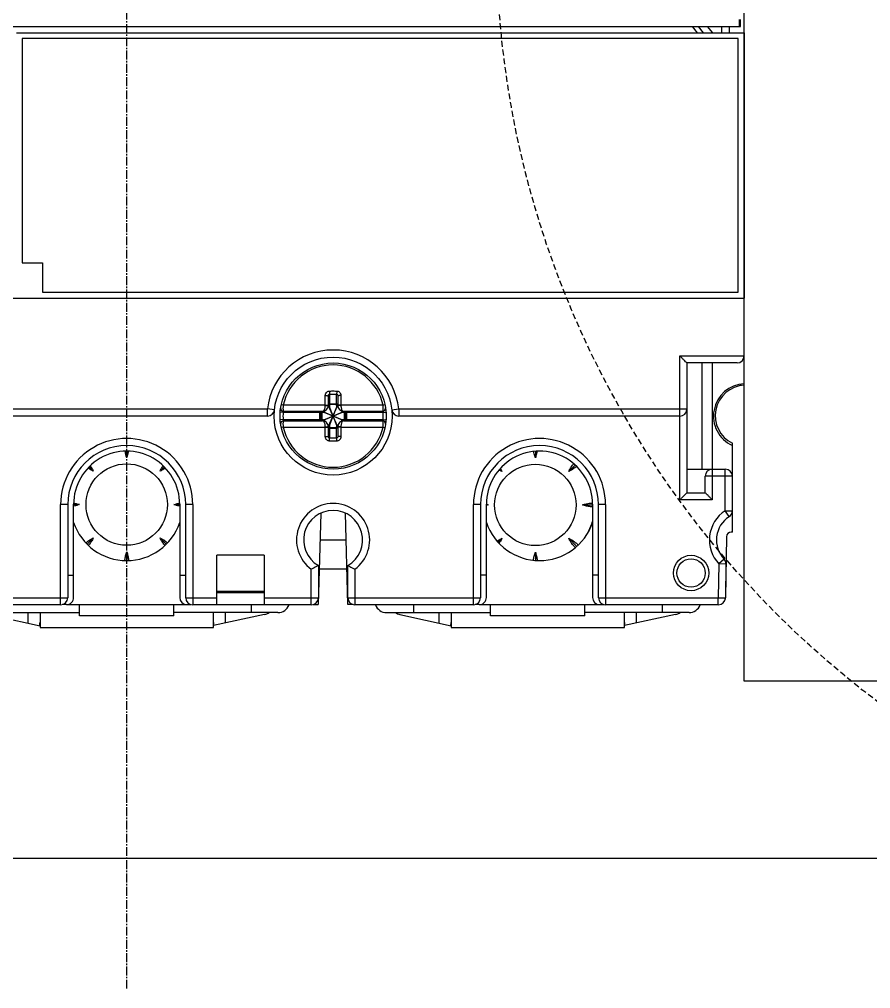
# Model space of a CAD drawing. Header units: millimetres. Extents: x -279 to 279, y -124 to 124.
# Drawn here: x -72.2 to 0, y -122.8 to -40.6 of the extents above; entities that cross this region are included whole.
import ezdxf

# ---------------------------------------------------------------- set-up
doc = ezdxf.new("R2010")
doc.units = ezdxf.units.MM
doc.linetypes.add('AXES2', pattern=[1.125, 0.75, -0.125, 0.125, -0.125])
doc.linetypes.add('HIDDENX2', pattern=[0.75, 0.5, -0.25])
doc.layers.add('AXE', color=80, linetype='AXES2')

msp = doc.modelspace()

# ---------------------------------------------------------------- linework, layer by layer
for p, q in [((-11.124, -41.232), (-11.124, -40.632)), ((-11.024, -41.232), (-11.024, -40.632)), ((-10.724, -41.754), (-10.724, -40.632)), ((-115.024, -41.232), (-11.124, -41.232)), ((-72.424, -41.759), (-10.724, -41.759)), ((-15.144, -41.232), (-14.702, -41.759)), ((-14.161, -41.759), (-14.603, -41.232)), ((-13.377, -41.759), (-13.819, -41.232)), ((-12.644, -41.232), (-12.644, -41.754)), ((-11.974, -41.754), (-11.974, -41.232)), ((-11.124, -41.232), (-11.024, -41.232)), ((-10.724, -41.759), (-10.724, -64.259)), ((-11.224, -42.259), (-71.924, -42.259)), ((-71.924, -42.259), (-71.924, -61.259)), ((-11.224, -63.759), (-11.224, -42.259)), ((-71.924, -61.259), (-70.224, -61.259)), ((-70.224, -61.259), (-70.224, -63.759)), ((-70.224, -63.759), (-11.224, -63.759)), ((-75.724, -64.259), (-10.724, -64.259)), ((-10.724, -71.508), (-10.724, -64.254)), ((-16.174, -69.154), (-10.724, -69.154)), ((-16.174, -81.354), (-16.174, -69.154)), ((-11.324, -69.754), (-15.574, -69.754)), ((-15.574, -69.754), (-15.574, -80.754)), ((-14.324, -69.754), (-14.324, -78.754)), ((-13.429, -69.754), (-13.429, -78.754)), ((-11.023, -71.543), (-11.023, -71.669)), ((-10.724, -71.634), (-10.724, -71.508)), ((-45.974, -73.354), (-45.974, -72.55)), ((-45.874, -72.387), (-45.874, -73.309)), ((-45.274, -73.309), (-45.274, -72.387)), ((-45.174, -72.55), (-45.174, -73.354)), ((-110.006, -73.654), (-51.141, -73.654)), ((-50.545, -73.718), (-51.141, -73.654)), ((-51.141, -74.254), (-51.141, -73.654)), ((-49.804, -73.318), (-49.967, -73.282)), ((-46.474, -73.854), (-49.774, -73.854)), ((-46.704, -74.654), (-46.704, -73.854)), ((-46.441, -73.868), (-44.706, -74.639)), ((-46.441, -74.639), (-44.706, -73.868)), ((-46.236, -73.354), (-45.974, -73.354)), ((-45.188, -75.121), (-45.959, -73.387)), ((-45.959, -75.121), (-45.188, -73.387)), ((-45.255, -75.05), (-45.892, -73.457)), ((-45.892, -75.05), (-45.255, -73.457)), ((-45.274, -73.239), (-45.874, -73.239)), ((-45.274, -73.281), (-45.874, -73.281)), ((-44.911, -73.354), (-45.174, -73.354)), ((-41.374, -73.854), (-44.674, -73.854)), ((-44.443, -73.854), (-44.443, -74.654)), ((-41.343, -73.318), (-41.18, -73.282)), ((-40.602, -73.718), (-40.006, -73.654)), ((-40.006, -73.654), (-15.574, -73.654)), ((-40.006, -73.654), (-40.006, -74.254)), ((-51.141, -74.254), (-110.006, -74.254)), ((-49.813, -73.954), (-50.062, -73.936)), ((-50.062, -74.571), (-50.062, -73.936)), ((-49.813, -74.554), (-50.062, -74.571)), ((-46.518, -73.954), (-49.813, -73.954)), ((-49.813, -74.554), (-46.518, -74.554)), ((-49.774, -74.654), (-46.474, -74.654)), ((-46.607, -74.554), (-46.607, -73.954)), ((-46.585, -73.954), (-46.585, -74.554)), ((-46.533, -73.954), (-46.533, -74.554)), ((-46.37, -73.935), (-44.777, -74.572)), ((-46.37, -74.572), (-44.777, -73.935)), ((-44.674, -74.654), (-41.374, -74.654)), ((-41.334, -73.954), (-44.629, -73.954)), ((-44.629, -74.554), (-41.334, -74.554)), ((-44.614, -74.554), (-44.614, -73.954)), ((-44.562, -74.554), (-44.562, -73.954)), ((-44.54, -73.954), (-44.54, -74.554)), ((-41.334, -73.954), (-41.085, -73.936)), ((-41.334, -74.554), (-41.085, -74.571)), ((-41.085, -73.936), (-41.085, -74.571)), ((-16.174, -74.254), (-40.006, -74.254)), ((-49.804, -75.19), (-49.967, -75.226)), ((-46.236, -75.154), (-45.974, -75.154)), ((-45.974, -75.958), (-45.974, -75.154)), ((-45.874, -75.198), (-45.874, -76.12)), ((-45.874, -75.227), (-45.274, -75.227)), ((-45.874, -75.269), (-45.274, -75.269)), ((-45.274, -76.12), (-45.274, -75.198)), ((-44.911, -75.154), (-45.174, -75.154)), ((-45.174, -75.154), (-45.174, -75.958)), ((-41.343, -75.19), (-41.18, -75.226)), ((-11.724, -76.752), (-11.724, -76.561)), ((-11.724, -82.275), (-11.724, -76.752)), ((-63.074, -77.232), (-63.074, -77.75)), ((-28.427, -77.248), (-28.427, -77.78)), ((-66.266, -78.56), (-65.904, -78.922)), ((-60.244, -78.922), (-59.883, -78.562)), ((-31.45, -78.76), (-31.257, -78.952)), ((-25.597, -78.952), (-25.051, -78.406)), ((-15.574, -78.754), (-12.324, -78.754)), ((-13.424, -78.754), (-13.424, -81.354)), ((-12.324, -82.275), (-12.324, -78.754)), ((-11.724, -79.354), (-14.024, -79.354)), ((-14.024, -80.754), (-14.024, -79.354)), ((-15.574, -80.754), (-14.024, -80.754)), ((-68.074, -81.754), (-68.674, -81.754)), ((-68.674, -90.254), (-68.674, -81.754)), ((-68.074, -81.754), (-68.074, -89.654)), ((-67.576, -89.632), (-67.576, -81.732)), ((-67.076, -81.752), (-67.576, -81.752)), ((-59.071, -81.752), (-58.576, -81.752)), ((-58.576, -81.732), (-58.576, -89.632)), ((-57.474, -81.754), (-58.074, -81.754)), ((-58.074, -89.654), (-58.074, -81.754)), ((-57.474, -81.754), (-57.474, -90.254)), ((-33.074, -81.754), (-33.674, -81.754)), ((-33.674, -90.254), (-33.674, -81.754)), ((-33.074, -81.754), (-33.074, -89.654)), ((-32.576, -89.632), (-32.576, -81.732)), ((-32.429, -81.782), (-32.576, -81.782)), ((-24.425, -81.782), (-23.576, -81.782)), ((-23.576, -81.732), (-23.576, -89.632)), ((-22.474, -81.754), (-23.074, -81.754)), ((-23.074, -89.654), (-23.074, -81.754)), ((-22.474, -81.754), (-22.474, -90.254)), ((-13.424, -81.354), (-16.174, -81.354)), ((-46.627, -82.489), (-46.829, -90.232)), ((-44.318, -90.232), (-44.521, -82.489)), ((-12.324, -82.275), (-11.724, -82.275)), ((-11.998, -82.779), (-12.324, -82.275)), ((-11.724, -84.082), (-11.724, -82.275)), ((-65.904, -84.582), (-66.432, -85.111)), ((-60.244, -84.582), (-59.715, -85.111)), ((-12.218, -84.475), (-12.308, -89.643)), ((-11.724, -84.082), (-11.818, -84.082)), ((-46.685, -84.732), (-44.462, -84.732)), ((-31.257, -84.612), (-31.589, -84.944)), ((-25.597, -84.612), (-24.913, -85.296)), ((-63.074, -85.754), (-63.074, -86.502)), ((-51.424, -86.054), (-55.424, -86.054)), ((-55.424, -90.254), (-55.424, -86.054)), ((-51.424, -86.054), (-51.424, -90.254)), ((-28.427, -85.784), (-28.427, -86.488)), ((-46.824, -86.919), (-46.824, -89.654)), ((-44.324, -89.654), (-44.324, -86.919)), ((-12.863, -86.785), (-12.913, -89.654)), ((-12.428, -86.372), (-12.863, -86.785)), ((-12.263, -86.795), (-12.863, -86.785)), ((-12.263, -86.795), (-12.313, -89.664)), ((-68.074, -87.732), (-67.576, -87.732)), ((-58.576, -87.732), (-58.074, -87.732)), ((-47.424, -90.254), (-47.424, -87.241)), ((-44.397, -87.232), (-46.751, -87.232)), ((-43.724, -87.241), (-43.724, -90.254)), ((-32.576, -87.732), (-33.074, -87.732)), ((-23.074, -87.732), (-23.576, -87.732)), ((-55.424, -89.1), (-51.424, -89.1)), ((-51.424, -89.247), (-55.424, -89.247)), ((-79.324, -89.654), (-68.074, -89.654)), ((-68.674, -90.254), (-78.724, -90.254)), ((-68.176, -90.232), (-68.515, -90.232)), ((-57.976, -90.252), (-68.176, -90.252)), ((-67.074, -91.182), (-67.074, -90.252)), ((-59.074, -91.182), (-59.074, -90.252)), ((-58.074, -89.654), (-55.424, -89.654)), ((-57.976, -90.232), (-57.632, -90.232)), ((-55.424, -90.254), (-57.474, -90.254)), ((-55.424, -90.232), (-51.424, -90.232)), ((-52.523, -90.232), (-52.523, -90.907)), ((-51.424, -89.654), (-46.824, -89.654)), ((-47.424, -90.254), (-51.424, -90.254)), ((-47.265, -90.232), (-46.829, -90.232)), ((-44.324, -89.654), (-33.074, -89.654)), ((-43.882, -90.232), (-44.318, -90.232)), ((-33.674, -90.254), (-43.724, -90.254)), ((-38.771, -90.254), (-38.771, -90.907)), ((-33.176, -90.232), (-33.515, -90.232)), ((-22.977, -90.252), (-33.176, -90.252)), ((-32.221, -91.182), (-32.221, -90.252)), ((-24.221, -91.182), (-24.221, -90.252)), ((-23.074, -89.654), (-12.913, -89.654)), ((-22.976, -90.232), (-22.632, -90.232)), ((-12.913, -90.254), (-22.474, -90.254)), ((-17.67, -90.254), (-17.67, -90.907)), ((-12.913, -89.654), (-12.313, -89.664)), ((-12.913, -90.254), (-12.913, -89.654)), ((-75.899, -90.907), (-67.074, -90.907)), ((-74.765, -91.068), (-70.424, -92.03)), ((-71.424, -91.808), (-71.424, -90.907)), ((-70.424, -90.907), (-70.424, -92.182)), ((-59.074, -91.182), (-67.074, -91.182)), ((-50.249, -90.907), (-59.074, -90.907)), ((-55.724, -92.182), (-55.724, -90.907)), ((-51.383, -91.079), (-55.724, -92.009)), ((-54.724, -90.907), (-54.724, -91.795)), ((-41.046, -90.907), (-32.221, -90.907)), ((-39.912, -91.068), (-35.571, -92.03)), ((-36.571, -91.808), (-36.571, -90.907)), ((-35.571, -90.907), (-35.571, -92.182)), ((-24.221, -91.182), (-32.221, -91.182)), ((-15.396, -90.907), (-24.221, -90.907)), ((-20.871, -92.182), (-20.871, -90.907)), ((-16.53, -91.079), (-20.871, -92.009)), ((-19.871, -90.907), (-19.871, -91.795)), ((-70.424, -92.182), (-55.724, -92.182)), ((-35.571, -92.182), (-20.871, -92.182))]:
    msp.add_line(p, q)
at = {"color": 7}
msp.add_lwpolyline([(-278.724, -111.719), (271.276, -111.719), (271.276, 108.281), (-278.724, 108.281)], close=True, dxfattribs=at)
at = {"color": 3, "linetype": 'ByBlock', "lineweight": -2}
msp.add_lwpolyline([(-10.724, 98.281), (109.276, 98.281), (109.276, -96.719), (-10.724, -96.719)], close=True, dxfattribs=at)
at = {"color": 4, "linetype": 'HIDDENX2'}
msp.add_circle((49.276, -33.719), 81, dxfattribs=at)
for centre, radius in [((-45.574, -74.254), 5), ((-45.574, -74.254), 4.5), ((-63.074, -81.752), 3.45), ((-28.427, -81.782), 3.45), ((-15.224, -87.554), 1.5), ((-15.224, -87.554), 1.2)]:
    msp.add_circle(centre, radius)
for centre, radius, start, end in [((-45.574, -74.254), 5.6, 6.15064, 173.84936), ((-11.324, -69.154), 0.6, -90, 0), ((-45.574, -74.254), 4.333, 12.47309, 167.52691), ((-10.574, -74.254), 2.75, 93.12678, -114.71985), ((-10.573, -74.23), 2.6, 93.31752, -116.26191), ((-51.141, -73.654), 0.6, -90, -6.15064), ((-49.774, -73.604), 0.25, 171.20259, -90), ((-46.474, -73.354), 0.5, -90, 0), ((-44.674, -73.354), 0.5, 180, -90), ((-41.374, -73.604), 0.25, -90.00004, 8.79727), ((-40.006, -73.654), 0.6, -173.84936, -90), ((-16.174, -73.654), 0.6, -90, 0), ((-49.774, -74.904), 0.25, 89.99996, -171.20273), ((-45.574, -74.254), 4.25, 175.95223, -175.95223), ((-46.474, -75.154), 0.5, 0, 90), ((-44.674, -75.154), 0.5, 90, 180), ((-41.374, -74.904), 0.25, -8.79741, 90), ((-45.574, -74.254), 4.25, -4.04777, 4.04777), ((-45.574, -74.254), 4.333, -167.52691, -12.47309), ((-63.074, -81.754), 5.6, 0, -179.99938), ((-28.074, -81.754), 5.6, 0, -179.99938), ((-63.074, -81.754), 5, 0, -180), ((-28.074, -81.754), 5, 0, -180), ((-63.076, -81.732), 4.5, -0.00001, -179.99616), ((-28.076, -81.732), 4.5, -0.00001, -179.99616), ((-13.424, -79.354), 0.6, 90, 180), ((-12.324, -79.354), 0.6, 0, 90), ((-45.574, -84.754), 3.1, -53.36079, -126.63921), ((-45.574, -84.754), 2.5, -60, -120), ((-10.724, -84.754), 2.95, 122.84513, -136.49116), ((-10.724, -84.754), 2.35, 122.84532, -136.49111), ((-12.324, -82.275), 0.6, -57.15468, 0), ((-63.074, -81.752), 4.75, -161.42959, -18.72993), ((-28.074, -81.752), 4.75, -161.42959, -18.72993), ((-28.427, -81.782), 5.05, -25.8936, -16.07805), ((-28.427, -81.782), 5.051, -25.53141, -16.13173), ((-11.818, -84.482), 0.4, 90, 179.24815), ((-12.863, -86.785), 0.6, -1, 43.50889), ((-68.674, -89.654), 0.6, -90, 0), ((-68.176, -89.632), 0.6, -90.05137, 0), ((-57.976, -89.632), 0.6, -179.99968, -90.05105), ((-57.474, -89.654), 0.6, 180, -90), ((-50.249, -89.907), 1, -89.9998, -20.29161), ((-47.424, -89.654), 0.6, -90, 0), ((-43.724, -89.654), 0.6, 180, -90), ((-41.046, -89.907), 1, -159.71201, -90), ((-33.674, -89.654), 0.6, -90, 0), ((-33.176, -89.632), 0.6, -90.05128, 0), ((-22.976, -89.632), 0.6, -179.99968, -90.10037), ((-22.474, -89.654), 0.6, 180, -90), ((-15.396, -89.907), 1, -89.9998, -20.28801), ((-12.913, -89.654), 0.6, -90, -1), ((-12.908, -89.632), 0.6, -16.16938, -0.99996), ((-51.599, -90.102), 1, -77.56824, -53.61747), ((-39.696, -90.092), 1, -125.32611, -102.48908), ((-16.746, -90.103), 1, -77.56824, -53.61747)]:
    msp.add_arc(centre, radius, start, end)
for points, knots in [([(-15.574, -69.754), (-15.583, -69.744), (-15.62, -69.708), (-15.699, -69.628), (-15.825, -69.503), (-15.988, -69.339), (-16.109, -69.219), (-16.174, -69.154)], [0, 0, 0, 0, 0.0402334, 0.155377, 0.3364328, 0.573722, 0.8485282, 0.8485282, 0.8485282, 0.8485282]), ([(-46.236, -72.516), (-46.236, -72.494), (-46.232, -72.445), (-46.213, -72.372), (-46.176, -72.298), (-46.121, -72.229), (-46.049, -72.173), (-45.966, -72.139), (-45.908, -72.13), (-45.879, -72.13)], [0, 0, 0, 0, 0.0686055, 0.1439426, 0.226554, 0.3151503, 0.4062368, 0.4967444, 0.5814957, 0.5814957, 0.5814957, 0.5814957]), ([(-45.879, -72.13), (-45.812, -72.129), (-45.676, -72.128), (-45.472, -72.128), (-45.336, -72.129), (-45.268, -72.13)], [0, 0, 0, 0, 0.2025636, 0.4076196, 0.6117272, 0.6117272, 0.6117272, 0.6117272]), ([(-45.879, -72.13), (-45.879, -72.163), (-45.878, -72.227), (-45.876, -72.313), (-45.875, -72.365), (-45.874, -72.387)], [0, 0, 0, 0, 0.1001381, 0.1907363, 0.2572488, 0.2572488, 0.2572488, 0.2572488]), ([(-45.268, -72.13), (-45.268, -72.163), (-45.269, -72.227), (-45.271, -72.313), (-45.272, -72.365), (-45.274, -72.387)], [0, 0, 0, 0, 0.1001378, 0.190736, 0.257248, 0.257248, 0.257248, 0.257248]), ([(-45.268, -72.13), (-45.24, -72.13), (-45.181, -72.139), (-45.099, -72.173), (-45.026, -72.228), (-44.971, -72.297), (-44.934, -72.372), (-44.915, -72.445), (-44.911, -72.494), (-44.911, -72.516)], [0, 0, 0, 0, 0.0844544, 0.1745763, 0.2656171, 0.3543791, 0.4371975, 0.5127248, 0.5814975, 0.5814975, 0.5814975, 0.5814975]), ([(-46.236, -72.516), (-46.203, -72.516), (-46.142, -72.517), (-46.057, -72.524), (-46.01, -72.532), (-45.974, -72.542), (-45.974, -72.55)], [0, 0, 0, 0, 0.0995172, 0.1852358, 0.2437846, 0.2679334, 0.2679334, 0.2679334, 0.2679334]), ([(-46.236, -73.318), (-46.236, -73.236), (-46.236, -73.065), (-46.236, -72.798), (-46.236, -72.612), (-46.236, -72.516)], [0, 0, 0, 0, 0.2451334, 0.5135022, 0.8014853, 0.8014853, 0.8014853, 0.8014853]), ([(-45.974, -72.55), (-45.974, -72.54), (-45.972, -72.52), (-45.967, -72.49), (-45.957, -72.46), (-45.942, -72.431), (-45.922, -72.407), (-45.899, -72.392), (-45.882, -72.388), (-45.874, -72.387)], [0, 0, 0, 0, 0.0284303, 0.0592124, 0.0918038, 0.1246929, 0.1556434, 0.1834244, 0.2075979, 0.2075979, 0.2075979, 0.2075979]), ([(-45.874, -72.387), (-45.807, -72.386), (-45.674, -72.385), (-45.474, -72.385), (-45.34, -72.386), (-45.274, -72.387)], [0, 0, 0, 0, 0.1989894, 0.3995198, 0.6000139, 0.6000139, 0.6000139, 0.6000139]), ([(-45.274, -72.387), (-45.266, -72.388), (-45.248, -72.392), (-45.225, -72.407), (-45.205, -72.431), (-45.19, -72.459), (-45.18, -72.49), (-45.175, -72.52), (-45.174, -72.54), (-45.174, -72.55)], [0, 0, 0, 0, 0.0240864, 0.0517359, 0.0826458, 0.1155786, 0.1482428, 0.1791, 0.2075994, 0.2075994, 0.2075994, 0.2075994]), ([(-44.911, -72.516), (-44.944, -72.516), (-45.005, -72.517), (-45.09, -72.524), (-45.137, -72.532), (-45.174, -72.542), (-45.174, -72.55)], [0, 0, 0, 0, 0.0995172, 0.1852358, 0.2437845, 0.2679333, 0.2679333, 0.2679333, 0.2679333]), ([(-44.911, -72.516), (-44.911, -72.614), (-44.911, -72.8), (-44.911, -73.068), (-44.911, -73.237), (-44.911, -73.318)], [0, 0, 0, 0, 0.2923982, 0.5595968, 0.8014853, 0.8014853, 0.8014853, 0.8014853]), ([(-49.804, -73.318), (-49.808, -73.351), (-49.816, -73.42), (-49.822, -73.524), (-49.824, -73.627), (-49.821, -73.718), (-49.81, -73.789), (-49.799, -73.834), (-49.781, -73.854), (-49.774, -73.854)], [0, 0, 0, 0, 0.1011592, 0.2076643, 0.3132474, 0.407516, 0.4809532, 0.526858, 0.54949, 0.54949, 0.54949, 0.54949]), ([(-49.774, -73.854), (-49.777, -73.859), (-49.783, -73.872), (-49.794, -73.895), (-49.804, -73.923), (-49.81, -73.943), (-49.813, -73.954)], [0, 0, 0, 0, 0.0187148, 0.0440151, 0.0759374, 0.1077522, 0.1077522, 0.1077522, 0.1077522]), ([(-46.236, -73.318), (-46.331, -73.318), (-46.526, -73.318), (-46.83, -73.318), (-47.16, -73.318), (-47.522, -73.318), (-47.917, -73.318), (-48.344, -73.318), (-48.803, -73.318), (-49.293, -73.318), (-49.63, -73.318), (-49.804, -73.318)], [0, 0, 0, 0, 0.284634, 0.583745, 0.912593, 1.274918, 1.670146, 2.09758, 2.55637, 3.046106, 3.56801, 3.56801, 3.56801, 3.56801]), ([(-46.544, -73.86), (-46.549, -73.862), (-46.569, -73.872), (-46.59, -73.893), (-46.6, -73.914), (-46.601, -73.92)], [0, 0, 0, 0, 0.01694014, 0.06782964, 0.08515314, 0.08515314, 0.08515314, 0.08515314]), ([(-46.551, -73.877), (-46.559, -73.885), (-46.57, -73.898), (-46.577, -73.914), (-46.579, -73.92)], [0, 0, 0, 0, 0.03424847, 0.05157209, 0.05157209, 0.05157209, 0.05157209]), ([(-46.489, -73.854), (-46.505, -73.854), (-46.528, -73.86), (-46.546, -73.873), (-46.551, -73.877)], [0, 0, 0, 0, 0.05012009, 0.06715642, 0.06715642, 0.06715642, 0.06715642]), ([(-46.489, -73.854), (-46.497, -73.854), (-46.517, -73.87), (-46.526, -73.896), (-46.53, -73.914), (-46.53, -73.919)], [0, 0, 0, 0, 0.02574366, 0.06591584, 0.08212123, 0.08212123, 0.08212123, 0.08212123]), ([(-46.474, -73.854), (-46.482, -73.854), (-46.502, -73.87), (-46.511, -73.896), (-46.515, -73.914), (-46.515, -73.92)], [0, 0, 0, 0, 0.02606707, 0.06616314, 0.08229636, 0.08229636, 0.08229636, 0.08229636]), ([(-46.474, -73.854), (-46.445, -73.854), (-46.381, -73.825), (-46.317, -73.737), (-46.269, -73.62), (-46.242, -73.489), (-46.236, -73.398), (-46.236, -73.354)], [0, 0, 0, 0, 0.0857154, 0.1935589, 0.3219294, 0.4600473, 0.5939554, 0.5939554, 0.5939554, 0.5939554]), ([(-46.441, -73.868), (-46.443, -73.872), (-46.445, -73.884), (-46.438, -73.893), (-46.434, -73.897)], [0, 0, 0, 0, 0.01414468, 0.03141043, 0.03141043, 0.03141043, 0.03141043]), ([(-46.371, -73.843), (-46.378, -73.845), (-46.392, -73.848), (-46.411, -73.853), (-46.428, -73.858), (-46.438, -73.864), (-46.441, -73.868)], [0, 0, 0, 0, 0.02223725, 0.04269836, 0.06092843, 0.07550805, 0.07550805, 0.07550805, 0.07550805]), ([(-46.434, -73.897), (-46.429, -73.902), (-46.417, -73.912), (-46.403, -73.92), (-46.396, -73.923)], [0, 0, 0, 0, 0.02119907, 0.04643887, 0.04643887, 0.04643887, 0.04643887]), ([(-46.236, -73.354), (-46.236, -73.348), (-46.236, -73.336), (-46.236, -73.324), (-46.236, -73.318)], [0, 0, 0, 0, 0.01817785, 0.03583874, 0.03583874, 0.03583874, 0.03583874]), ([(-46.137, -73.319), (-46.108, -73.319), (-46.056, -73.32), (-46.014, -73.33), (-45.974, -73.329), (-45.974, -73.336)], [0, 0, 0, 0, 0.08551, 0.1433196, 0.1647829, 0.1647829, 0.1647829, 0.1647829]), ([(-45.984, -73.457), (-45.983, -73.449), (-45.98, -73.436), (-45.975, -73.416), (-45.969, -73.399), (-45.963, -73.389), (-45.959, -73.387)], [0, 0, 0, 0, 0.02227813, 0.04272751, 0.06093428, 0.07551171, 0.07551171, 0.07551171, 0.07551171]), ([(-45.974, -73.325), (-45.974, -73.317), (-45.958, -73.297), (-45.931, -73.288), (-45.913, -73.284), (-45.908, -73.283)], [0, 0, 0, 0, 0.02606707, 0.06616314, 0.08229637, 0.08229637, 0.08229637, 0.08229637]), ([(-45.974, -73.354), (-45.974, -73.345), (-45.958, -73.325), (-45.931, -73.316), (-45.913, -73.313), (-45.908, -73.312)], [0, 0, 0, 0, 0.026066, 0.06616128, 0.0822948, 0.0822948, 0.0822948, 0.0822948]), ([(-45.892, -73.457), (-45.896, -73.448), (-45.903, -73.432), (-45.915, -73.411), (-45.929, -73.394), (-45.942, -73.384), (-45.951, -73.384), (-45.954, -73.384)], [0, 0, 0, 0, 0.0283478, 0.0532815, 0.0748872, 0.0920764, 0.1014859, 0.1014859, 0.1014859, 0.1014859]), ([(-45.938, -73.259), (-45.934, -73.256), (-45.924, -73.25), (-45.913, -73.246), (-45.908, -73.244)], [0, 0, 0, 0, 0.01681323, 0.03392807, 0.03392807, 0.03392807, 0.03392807]), ([(-45.874, -73.309), (-45.874, -73.334), (-45.877, -73.384), (-45.886, -73.433), (-45.892, -73.457)], [0, 0, 0, 0, 0.0754848, 0.149718, 0.149718, 0.149718, 0.149718]), ([(-45.255, -73.457), (-45.261, -73.433), (-45.27, -73.384), (-45.274, -73.334), (-45.274, -73.309)], [0, 0, 0, 0, 0.0742087, 0.149722, 0.149722, 0.149722, 0.149722]), ([(-45.174, -73.325), (-45.174, -73.317), (-45.189, -73.297), (-45.215, -73.288), (-45.234, -73.284), (-45.239, -73.283)], [0, 0, 0, 0, 0.02575795, 0.06597454, 0.08217418, 0.08217418, 0.08217418, 0.08217418]), ([(-45.174, -73.354), (-45.174, -73.345), (-45.19, -73.325), (-45.216, -73.316), (-45.234, -73.313), (-45.239, -73.312)], [0, 0, 0, 0, 0.02606707, 0.06616314, 0.08229636, 0.08229636, 0.08229636, 0.08229636]), ([(-45.188, -73.387), (-45.192, -73.384), (-45.204, -73.382), (-45.218, -73.394), (-45.228, -73.406), (-45.233, -73.414), (-45.235, -73.416)], [0, 0, 0, 0, 0.01414489, 0.0314115, 0.05261127, 0.06060314, 0.06060314, 0.06060314, 0.06060314]), ([(-45.163, -73.457), (-45.164, -73.45), (-45.167, -73.436), (-45.172, -73.416), (-45.178, -73.399), (-45.184, -73.389), (-45.188, -73.387)], [0, 0, 0, 0, 0.02223904, 0.04270095, 0.06093086, 0.07551201, 0.07551201, 0.07551201, 0.07551201]), ([(-45.01, -73.319), (-45.039, -73.319), (-45.091, -73.32), (-45.133, -73.33), (-45.174, -73.329), (-45.174, -73.336)], [0, 0, 0, 0, 0.0855099, 0.1433196, 0.1647829, 0.1647829, 0.1647829, 0.1647829]), ([(-41.343, -73.318), (-41.517, -73.318), (-41.854, -73.318), (-42.344, -73.318), (-42.803, -73.318), (-43.23, -73.318), (-43.625, -73.318), (-43.987, -73.318), (-44.317, -73.318), (-44.621, -73.318), (-44.816, -73.318), (-44.911, -73.318)], [0, 0, 0, 0, 0.521932, 1.011689, 1.470493, 1.89794, 2.293184, 2.655521, 2.984393, 3.283507, 3.56801, 3.56801, 3.56801, 3.56801]), ([(-44.911, -73.318), (-44.911, -73.324), (-44.911, -73.336), (-44.911, -73.348), (-44.911, -73.354)], [0, 0, 0, 0, 0.01766099, 0.03583874, 0.03583874, 0.03583874, 0.03583874]), ([(-44.911, -73.354), (-44.911, -73.398), (-44.905, -73.489), (-44.878, -73.62), (-44.831, -73.737), (-44.766, -73.825), (-44.702, -73.854), (-44.674, -73.854)], [0, 0, 0, 0, 0.1339076, 0.2720257, 0.4003964, 0.5082394, 0.5939557, 0.5939557, 0.5939557, 0.5939557]), ([(-44.777, -73.843), (-44.769, -73.845), (-44.755, -73.848), (-44.736, -73.853), (-44.719, -73.858), (-44.709, -73.864), (-44.706, -73.868)], [0, 0, 0, 0, 0.02227705, 0.04272547, 0.06093149, 0.07550845, 0.07550845, 0.07550845, 0.07550845]), ([(-44.777, -73.935), (-44.768, -73.932), (-44.752, -73.924), (-44.73, -73.912), (-44.714, -73.899), (-44.703, -73.885), (-44.703, -73.876), (-44.704, -73.873)], [0, 0, 0, 0, 0.0283477, 0.0532806, 0.0748854, 0.0920738, 0.1014832, 0.1014832, 0.1014832, 0.1014832]), ([(-44.674, -73.854), (-44.665, -73.854), (-44.645, -73.87), (-44.636, -73.896), (-44.633, -73.914), (-44.632, -73.92)], [0, 0, 0, 0, 0.02606593, 0.06616117, 0.08229471, 0.08229471, 0.08229471, 0.08229471]), ([(-44.658, -73.854), (-44.642, -73.854), (-44.619, -73.86), (-44.601, -73.873), (-44.597, -73.877)], [0, 0, 0, 0, 0.04960304, 0.06665907, 0.06665907, 0.06665907, 0.06665907]), ([(-44.658, -73.854), (-44.65, -73.854), (-44.63, -73.87), (-44.621, -73.896), (-44.617, -73.914), (-44.617, -73.92)], [0, 0, 0, 0, 0.02606707, 0.06616314, 0.08229636, 0.08229636, 0.08229636, 0.08229636]), ([(-44.588, -73.867), (-44.574, -73.876), (-44.557, -73.893), (-44.548, -73.914), (-44.546, -73.92)], [0, 0, 0, 0, 0.05088955, 0.06821316, 0.06821316, 0.06821316, 0.06821316]), ([(-44.585, -73.889), (-44.581, -73.894), (-44.575, -73.903), (-44.57, -73.914), (-44.568, -73.919)], [0, 0, 0, 0, 0.01735271, 0.03476827, 0.03476827, 0.03476827, 0.03476827]), ([(-41.374, -73.854), (-41.366, -73.854), (-41.348, -73.834), (-41.337, -73.789), (-41.326, -73.718), (-41.323, -73.627), (-41.325, -73.524), (-41.331, -73.42), (-41.339, -73.351), (-41.343, -73.318)], [0, 0, 0, 0, 0.022622, 0.0685253, 0.1419848, 0.236287, 0.3418926, 0.4483892, 0.5494906, 0.5494906, 0.5494906, 0.5494906]), ([(-41.334, -73.954), (-41.337, -73.943), (-41.343, -73.923), (-41.353, -73.895), (-41.364, -73.872), (-41.371, -73.859), (-41.374, -73.854)], [0, 0, 0, 0, 0.0318147, 0.0637371, 0.0890374, 0.1077522, 0.1077522, 0.1077522, 0.1077522]), ([(-49.774, -74.654), (-49.781, -74.654), (-49.799, -74.674), (-49.81, -74.719), (-49.821, -74.79), (-49.824, -74.881), (-49.822, -74.983), (-49.816, -75.087), (-49.808, -75.156), (-49.804, -75.19)], [0, 0, 0, 0, 0.0226221, 0.0685253, 0.1419848, 0.236287, 0.3418926, 0.4483892, 0.5494906, 0.5494906, 0.5494906, 0.5494906]), ([(-49.813, -74.554), (-49.81, -74.564), (-49.804, -74.584), (-49.794, -74.612), (-49.783, -74.635), (-49.777, -74.648), (-49.774, -74.654)], [0, 0, 0, 0, 0.0318147, 0.0637371, 0.0890374, 0.1077522, 0.1077522, 0.1077522, 0.1077522]), ([(-46.559, -74.64), (-46.574, -74.632), (-46.59, -74.614), (-46.6, -74.593), (-46.601, -74.588)], [0, 0, 0, 0, 0.05088955, 0.06821316, 0.06821316, 0.06821316, 0.06821316]), ([(-46.562, -74.618), (-46.566, -74.614), (-46.573, -74.604), (-46.577, -74.594), (-46.579, -74.588)], [0, 0, 0, 0, 0.01735271, 0.03476827, 0.03476827, 0.03476827, 0.03476827]), ([(-46.489, -74.654), (-46.505, -74.654), (-46.528, -74.647), (-46.546, -74.634), (-46.55, -74.631)], [0, 0, 0, 0, 0.04960304, 0.06665908, 0.06665908, 0.06665908, 0.06665908]), ([(-46.489, -74.654), (-46.497, -74.654), (-46.517, -74.638), (-46.526, -74.612), (-46.53, -74.593), (-46.531, -74.588)], [0, 0, 0, 0, 0.02606707, 0.06616314, 0.08229637, 0.08229637, 0.08229637, 0.08229637]), ([(-46.37, -73.935), (-46.394, -73.941), (-46.443, -73.951), (-46.493, -73.954), (-46.518, -73.954)], [0, 0, 0, 0, 0.0741826, 0.1497294, 0.1497294, 0.1497294, 0.1497294]), ([(-46.518, -74.554), (-46.493, -74.554), (-46.443, -74.557), (-46.394, -74.566), (-46.37, -74.572)], [0, 0, 0, 0, 0.0755715, 0.1497317, 0.1497317, 0.1497317, 0.1497317]), ([(-46.474, -74.654), (-46.482, -74.654), (-46.502, -74.638), (-46.511, -74.612), (-46.515, -74.593), (-46.515, -74.588)], [0, 0, 0, 0, 0.02606593, 0.06616117, 0.08229471, 0.08229471, 0.08229471, 0.08229471]), ([(-46.236, -75.154), (-46.236, -75.109), (-46.242, -75.018), (-46.269, -74.887), (-46.317, -74.771), (-46.381, -74.683), (-46.445, -74.654), (-46.474, -74.654)], [0, 0, 0, 0, 0.1339076, 0.2720257, 0.4003964, 0.5082394, 0.5939557, 0.5939557, 0.5939557, 0.5939557]), ([(-46.37, -74.572), (-46.379, -74.576), (-46.395, -74.583), (-46.417, -74.596), (-46.433, -74.609), (-46.444, -74.622), (-46.444, -74.632), (-46.443, -74.635)], [0, 0, 0, 0, 0.0283477, 0.0532806, 0.0748854, 0.0920739, 0.1014832, 0.1014832, 0.1014832, 0.1014832]), ([(-46.371, -74.664), (-46.378, -74.663), (-46.392, -74.66), (-46.411, -74.655), (-46.428, -74.649), (-46.438, -74.643), (-46.441, -74.639)], [0, 0, 0, 0, 0.02227705, 0.04272547, 0.06093149, 0.07550845, 0.07550845, 0.07550845, 0.07550845]), ([(-44.674, -74.654), (-44.702, -74.654), (-44.766, -74.683), (-44.831, -74.771), (-44.878, -74.887), (-44.905, -75.018), (-44.911, -75.109), (-44.911, -75.154)], [0, 0, 0, 0, 0.0857154, 0.1935589, 0.3219294, 0.4600473, 0.5939554, 0.5939554, 0.5939554, 0.5939554]), ([(-44.629, -73.954), (-44.654, -73.954), (-44.704, -73.951), (-44.753, -73.941), (-44.777, -73.935)], [0, 0, 0, 0, 0.0755715, 0.1497317, 0.1497317, 0.1497317, 0.1497317]), ([(-44.629, -74.554), (-44.654, -74.554), (-44.704, -74.557), (-44.753, -74.566), (-44.777, -74.572)], [0, 0, 0, 0, 0.0753321, 0.1496914, 0.1496914, 0.1496914, 0.1496914]), ([(-44.777, -74.664), (-44.769, -74.663), (-44.755, -74.66), (-44.736, -74.655), (-44.719, -74.649), (-44.709, -74.643), (-44.706, -74.639)], [0, 0, 0, 0, 0.02221081, 0.04255589, 0.06104522, 0.07551541, 0.07551541, 0.07551541, 0.07551541]), ([(-44.713, -74.611), (-44.718, -74.606), (-44.73, -74.596), (-44.743, -74.588), (-44.751, -74.584)], [0, 0, 0, 0, 0.02091191, 0.04607775, 0.04607775, 0.04607775, 0.04607775]), ([(-44.706, -74.639), (-44.704, -74.635), (-44.702, -74.623), (-44.709, -74.615), (-44.713, -74.611)], [0, 0, 0, 0, 0.01458251, 0.03123653, 0.03123653, 0.03123653, 0.03123653]), ([(-44.629, -74.554), (-44.629, -74.571), (-44.632, -74.601), (-44.645, -74.636), (-44.66, -74.65), (-44.666, -74.652)], [0, 0, 0, 0, 0.050359, 0.0904545, 0.1092398, 0.1092398, 0.1092398, 0.1092398]), ([(-44.614, -74.554), (-44.614, -74.571), (-44.617, -74.601), (-44.63, -74.636), (-44.645, -74.65), (-44.651, -74.652)], [0, 0, 0, 0, 0.0503577, 0.0904538, 0.1092396, 0.1092396, 0.1092396, 0.1092396]), ([(-44.562, -74.554), (-44.562, -74.571), (-44.571, -74.606), (-44.604, -74.64), (-44.631, -74.65), (-44.642, -74.652)], [0, 0, 0, 0, 0.0519316, 0.1030547, 0.1364663, 0.1364663, 0.1364663, 0.1364663]), ([(-44.54, -74.554), (-44.54, -74.571), (-44.549, -74.606), (-44.585, -74.644), (-44.62, -74.654), (-44.636, -74.654)], [0, 0, 0, 0, 0.0516475, 0.1025371, 0.1526572, 0.1526572, 0.1526572, 0.1526572]), ([(-41.374, -74.654), (-41.371, -74.649), (-41.364, -74.636), (-41.354, -74.613), (-41.343, -74.585), (-41.337, -74.564), (-41.334, -74.554)], [0, 0, 0, 0, 0.0178792, 0.0426, 0.0748566, 0.1077504, 0.1077504, 0.1077504, 0.1077504]), ([(-41.343, -75.19), (-41.339, -75.156), (-41.331, -75.087), (-41.325, -74.983), (-41.323, -74.881), (-41.326, -74.79), (-41.337, -74.719), (-41.348, -74.674), (-41.366, -74.654), (-41.374, -74.654)], [0, 0, 0, 0, 0.1011592, 0.2076643, 0.3132474, 0.407516, 0.4809532, 0.526858, 0.54949, 0.54949, 0.54949, 0.54949]), ([(-49.804, -75.19), (-49.63, -75.19), (-49.293, -75.19), (-48.803, -75.19), (-48.344, -75.19), (-47.917, -75.19), (-47.522, -75.19), (-47.16, -75.19), (-46.83, -75.19), (-46.526, -75.19), (-46.331, -75.19), (-46.236, -75.19)], [0, 0, 0, 0, 0.521932, 1.011689, 1.470493, 1.89794, 2.293184, 2.655521, 2.984393, 3.283507, 3.56801, 3.56801, 3.56801, 3.56801]), ([(-46.236, -75.19), (-46.236, -75.184), (-46.236, -75.172), (-46.236, -75.16), (-46.236, -75.154)], [0, 0, 0, 0, 0.01766099, 0.03583874, 0.03583874, 0.03583874, 0.03583874]), ([(-46.236, -75.991), (-46.236, -75.962), (-46.236, -75.903), (-46.236, -75.809), (-46.236, -75.706), (-46.236, -75.594), (-46.236, -75.47), (-46.236, -75.334), (-46.236, -75.239), (-46.236, -75.19)], [0, 0, 0, 0, 0.0858183, 0.1792338, 0.2814322, 0.3935658, 0.516742, 0.6522102, 0.8014853, 0.8014853, 0.8014853, 0.8014853]), ([(-46.137, -75.189), (-46.108, -75.188), (-46.059, -75.189), (-46.01, -75.176), (-45.979, -75.18), (-45.975, -75.175)], [0, 0, 0, 0, 0.0855099, 0.1433196, 0.1628273, 0.1628273, 0.1628273, 0.1628273]), ([(-45.984, -75.051), (-45.983, -75.058), (-45.98, -75.072), (-45.975, -75.092), (-45.969, -75.108), (-45.963, -75.118), (-45.959, -75.121)], [0, 0, 0, 0, 0.02223797, 0.04270049, 0.06093265, 0.07551204, 0.07551204, 0.07551204, 0.07551204]), ([(-45.974, -75.154), (-45.974, -75.162), (-45.958, -75.182), (-45.931, -75.191), (-45.913, -75.195), (-45.908, -75.196)], [0, 0, 0, 0, 0.02606706, 0.06616314, 0.08229636, 0.08229636, 0.08229636, 0.08229636]), ([(-45.974, -75.182), (-45.974, -75.191), (-45.958, -75.211), (-45.932, -75.219), (-45.913, -75.223), (-45.908, -75.224)], [0, 0, 0, 0, 0.02575795, 0.06597454, 0.08217418, 0.08217418, 0.08217418, 0.08217418]), ([(-45.959, -75.121), (-45.955, -75.124), (-45.943, -75.125), (-45.931, -75.115), (-45.924, -75.107), (-45.921, -75.104)], [0, 0, 0, 0, 0.01414489, 0.03141149, 0.04509897, 0.04509897, 0.04509897, 0.04509897]), ([(-45.921, -75.104), (-45.92, -75.102), (-45.917, -75.098), (-45.914, -75.093), (-45.912, -75.091)], [0, 0, 0, 0, 0.00753388, 0.01552575, 0.01552575, 0.01552575, 0.01552575]), ([(-45.892, -75.05), (-45.886, -75.074), (-45.877, -75.123), (-45.874, -75.173), (-45.874, -75.198)], [0, 0, 0, 0, 0.0742087, 0.149722, 0.149722, 0.149722, 0.149722]), ([(-45.274, -75.198), (-45.274, -75.173), (-45.27, -75.123), (-45.261, -75.074), (-45.255, -75.05)], [0, 0, 0, 0, 0.0754848, 0.149718, 0.149718, 0.149718, 0.149718]), ([(-45.255, -75.05), (-45.251, -75.059), (-45.244, -75.075), (-45.232, -75.097), (-45.218, -75.113), (-45.205, -75.124), (-45.196, -75.124), (-45.193, -75.123)], [0, 0, 0, 0, 0.0283478, 0.0532815, 0.0748872, 0.0920764, 0.1014859, 0.1014859, 0.1014859, 0.1014859]), ([(-45.174, -75.154), (-45.174, -75.162), (-45.19, -75.182), (-45.216, -75.191), (-45.234, -75.195), (-45.239, -75.196)], [0, 0, 0, 0, 0.026066, 0.06616128, 0.0822948, 0.0822948, 0.0822948, 0.0822948]), ([(-45.174, -75.182), (-45.174, -75.191), (-45.19, -75.211), (-45.216, -75.22), (-45.234, -75.223), (-45.239, -75.224)], [0, 0, 0, 0, 0.02606707, 0.06616314, 0.08229636, 0.08229636, 0.08229636, 0.08229636]), ([(-45.209, -75.248), (-45.214, -75.252), (-45.223, -75.258), (-45.234, -75.262), (-45.239, -75.263)], [0, 0, 0, 0, 0.01681323, 0.03392807, 0.03392807, 0.03392807, 0.03392807]), ([(-45.163, -75.051), (-45.164, -75.058), (-45.167, -75.072), (-45.172, -75.092), (-45.178, -75.108), (-45.184, -75.118), (-45.188, -75.121)], [0, 0, 0, 0, 0.02227813, 0.04272751, 0.06093428, 0.07551171, 0.07551171, 0.07551171, 0.07551171]), ([(-45.01, -75.189), (-45.039, -75.188), (-45.088, -75.189), (-45.138, -75.176), (-45.168, -75.18), (-45.172, -75.175)], [0, 0, 0, 0, 0.08551, 0.1433196, 0.1628273, 0.1628273, 0.1628273, 0.1628273]), ([(-44.911, -75.154), (-44.911, -75.16), (-44.911, -75.172), (-44.911, -75.184), (-44.911, -75.19)], [0, 0, 0, 0, 0.01817785, 0.03583874, 0.03583874, 0.03583874, 0.03583874]), ([(-44.911, -75.19), (-44.816, -75.19), (-44.621, -75.19), (-44.317, -75.19), (-43.987, -75.19), (-43.625, -75.19), (-43.23, -75.19), (-42.803, -75.19), (-42.344, -75.19), (-41.854, -75.19), (-41.517, -75.19), (-41.343, -75.19)], [0, 0, 0, 0, 0.284634, 0.583745, 0.912593, 1.274918, 1.670146, 2.09758, 2.55637, 3.046106, 3.56801, 3.56801, 3.56801, 3.56801]), ([(-44.911, -75.19), (-44.911, -75.24), (-44.911, -75.335), (-44.911, -75.472), (-44.911, -75.596), (-44.911, -75.708), (-44.911, -75.81), (-44.911, -75.903), (-44.911, -75.963), (-44.911, -75.991)], [0, 0, 0, 0, 0.1507243, 0.2867075, 0.4100161, 0.5219337, 0.6236486, 0.7164144, 0.8014853, 0.8014853, 0.8014853, 0.8014853]), ([(-46.236, -75.991), (-46.203, -75.991), (-46.142, -75.99), (-46.057, -75.984), (-46.01, -75.975), (-45.974, -75.966), (-45.974, -75.958)], [0, 0, 0, 0, 0.0995172, 0.1852358, 0.2437845, 0.2679333, 0.2679333, 0.2679333, 0.2679333]), ([(-45.879, -76.377), (-45.908, -76.377), (-45.966, -76.369), (-46.048, -76.334), (-46.121, -76.279), (-46.176, -76.21), (-46.213, -76.136), (-46.232, -76.062), (-46.236, -76.014), (-46.236, -75.991)], [0, 0, 0, 0, 0.0844544, 0.1745763, 0.2656171, 0.3543791, 0.4371975, 0.5127248, 0.5814975, 0.5814975, 0.5814975, 0.5814975]), ([(-45.874, -76.12), (-45.882, -76.12), (-45.899, -76.116), (-45.922, -76.1), (-45.942, -76.077), (-45.957, -76.048), (-45.967, -76.017), (-45.972, -75.987), (-45.974, -75.967), (-45.974, -75.958)], [0, 0, 0, 0, 0.0240864, 0.0517359, 0.0826458, 0.1155786, 0.1482428, 0.1791, 0.2075994, 0.2075994, 0.2075994, 0.2075994]), ([(-45.879, -76.377), (-45.879, -76.344), (-45.878, -76.281), (-45.876, -76.195), (-45.875, -76.142), (-45.874, -76.12)], [0, 0, 0, 0, 0.1001378, 0.190736, 0.257248, 0.257248, 0.257248, 0.257248]), ([(-45.268, -76.377), (-45.336, -76.378), (-45.472, -76.379), (-45.676, -76.379), (-45.812, -76.378), (-45.879, -76.377)], [0, 0, 0, 0, 0.2041251, 0.409196, 0.6117272, 0.6117272, 0.6117272, 0.6117272]), ([(-45.274, -76.12), (-45.34, -76.121), (-45.474, -76.122), (-45.674, -76.122), (-45.807, -76.121), (-45.874, -76.12)], [0, 0, 0, 0, 0.2005115, 0.4010562, 0.6000139, 0.6000139, 0.6000139, 0.6000139]), ([(-45.174, -75.958), (-45.174, -75.967), (-45.175, -75.987), (-45.18, -76.017), (-45.19, -76.048), (-45.205, -76.077), (-45.225, -76.1), (-45.248, -76.116), (-45.265, -76.12), (-45.274, -76.12)], [0, 0, 0, 0, 0.0284303, 0.0592124, 0.0918038, 0.1246929, 0.1556434, 0.1834244, 0.2075979, 0.2075979, 0.2075979, 0.2075979]), ([(-45.268, -76.377), (-45.268, -76.344), (-45.269, -76.281), (-45.271, -76.195), (-45.272, -76.142), (-45.274, -76.12)], [0, 0, 0, 0, 0.1001381, 0.1907363, 0.2572488, 0.2572488, 0.2572488, 0.2572488]), ([(-44.911, -75.991), (-44.911, -76.014), (-44.915, -76.062), (-44.934, -76.135), (-44.971, -76.21), (-45.026, -76.279), (-45.098, -76.334), (-45.181, -76.369), (-45.239, -76.377), (-45.268, -76.377)], [0, 0, 0, 0, 0.0686055, 0.1439426, 0.226554, 0.3151503, 0.4062368, 0.4967444, 0.5814957, 0.5814957, 0.5814957, 0.5814957]), ([(-44.911, -75.991), (-44.944, -75.991), (-45.005, -75.99), (-45.09, -75.984), (-45.137, -75.975), (-45.174, -75.966), (-45.174, -75.958)], [0, 0, 0, 0, 0.0995172, 0.1852358, 0.2437846, 0.2679334, 0.2679334, 0.2679334, 0.2679334]), ([(-63.142, -77.526), (-63.152, -77.488), (-63.175, -77.393), (-63.193, -77.296), (-63.203, -77.238)], [0, 0, 0, 0, 0.1173499, 0.2939294, 0.2939294, 0.2939294, 0.2939294]), ([(-62.944, -77.238), (-62.954, -77.296), (-62.972, -77.393), (-62.995, -77.488), (-63.005, -77.526)], [0, 0, 0, 0, 0.1766847, 0.2939647, 0.2939647, 0.2939647, 0.2939647]), ([(-28.427, -77.78), (-28.467, -77.669), (-28.515, -77.497), (-28.548, -77.322), (-28.558, -77.262)], [0, 0, 0, 0, 0.3517875, 0.534926, 0.534926, 0.534926, 0.534926]), ([(-28.294, -77.242), (-28.304, -77.309), (-28.338, -77.491), (-28.388, -77.67), (-28.427, -77.78)], [0, 0, 0, 0, 0.2029736, 0.5544509, 0.5544509, 0.5544509, 0.5544509]), ([(-65.904, -78.922), (-66.009, -78.872), (-66.162, -78.786), (-66.306, -78.688), (-66.353, -78.654)], [0, 0, 0, 0, 0.3517894, 0.523525, 0.523525, 0.523525, 0.523525]), ([(-66.172, -78.472), (-66.138, -78.519), (-66.04, -78.663), (-65.954, -78.816), (-65.904, -78.922)], [0, 0, 0, 0, 0.1731637, 0.5246517, 0.5246517, 0.5246517, 0.5246517]), ([(-60.244, -78.922), (-60.193, -78.816), (-60.108, -78.664), (-60.01, -78.52), (-59.977, -78.474)], [0, 0, 0, 0, 0.351793, 0.5218575, 0.5218575, 0.5218575, 0.5218575]), ([(-59.797, -78.656), (-59.842, -78.689), (-59.986, -78.787), (-60.138, -78.872), (-60.244, -78.922)], [0, 0, 0, 0, 0.1689895, 0.5204685, 0.5204685, 0.5204685, 0.5204685]), ([(-25.597, -78.952), (-25.547, -78.846), (-25.432, -78.64), (-25.278, -78.429), (-25.186, -78.318), (-25.169, -78.298)], [0, 0, 0, 0, 0.3517865, 0.7058999, 0.7835665, 0.7835665, 0.7835665, 0.7835665]), ([(-24.932, -78.515), (-24.956, -78.535), (-25.07, -78.63), (-25.286, -78.786), (-25.492, -78.902), (-25.597, -78.952)], [0, 0, 0, 0, 0.0922459, 0.4463375, 0.7978048, 0.7978048, 0.7978048, 0.7978048]), ([(-16.174, -81.354), (-16.109, -81.289), (-15.988, -81.169), (-15.825, -81.005), (-15.699, -80.88), (-15.62, -80.8), (-15.583, -80.763), (-15.574, -80.754)], [0, 0, 0, 0, 0.274286, 0.5111711, 0.6922419, 0.807862, 0.8485282, 0.8485282, 0.8485282, 0.8485282]), ([(-13.424, -81.354), (-13.488, -81.289), (-13.609, -81.169), (-13.772, -81.006), (-13.897, -80.88), (-13.977, -80.8), (-14.014, -80.763), (-14.024, -80.754)], [0, 0, 0, 0, 0.274286, 0.5111711, 0.6922419, 0.807862, 0.8485282, 0.8485282, 0.8485282, 0.8485282]), ([(-67.3, -81.821), (-67.338, -81.831), (-67.429, -81.853), (-67.521, -81.87), (-67.576, -81.879)], [0, 0, 0, 0, 0.1173483, 0.2817177, 0.2817177, 0.2817177, 0.2817177]), ([(-67.571, -81.626), (-67.518, -81.634), (-67.427, -81.652), (-67.338, -81.673), (-67.3, -81.683)], [0, 0, 0, 0, 0.1596766, 0.2769551, 0.2769551, 0.2769551, 0.2769551]), ([(-58.847, -81.683), (-58.809, -81.673), (-58.721, -81.652), (-58.632, -81.635), (-58.581, -81.626)], [0, 0, 0, 0, 0.1173483, 0.2726047, 0.2726047, 0.2726047, 0.2726047]), ([(-58.576, -81.879), (-58.628, -81.87), (-58.719, -81.852), (-58.809, -81.831), (-58.847, -81.821)], [0, 0, 0, 0, 0.1605156, 0.2777942, 0.2777942, 0.2777942, 0.2777942]), ([(-24.425, -81.782), (-24.315, -81.743), (-24.125, -81.69), (-23.932, -81.655), (-23.855, -81.644)], [0, 0, 0, 0, 0.3517663, 0.5876535, 0.5876535, 0.5876535, 0.5876535]), ([(-23.576, -81.948), (-23.63, -81.945), (-23.801, -81.931), (-24.088, -81.885), (-24.315, -81.821), (-24.425, -81.782)], [0, 0, 0, 0, 0.1623312, 0.5164694, 0.8679335, 0.8679335, 0.8679335, 0.8679335]), ([(-23.855, -81.644), (-23.816, -81.639), (-23.725, -81.627), (-23.633, -81.62), (-23.581, -81.617)], [0, 0, 0, 0, 0.1183966, 0.2750566, 0.2750566, 0.2750566, 0.2750566]), ([(-66.54, -84.996), (-66.526, -84.984), (-66.421, -84.897), (-66.215, -84.748), (-66.009, -84.632), (-65.904, -84.582)], [0, 0, 0, 0, 0.0552402, 0.4093368, 0.7608173, 0.7608173, 0.7608173, 0.7608173]), ([(-65.904, -84.582), (-65.954, -84.688), (-66.069, -84.894), (-66.219, -85.099), (-66.305, -85.205), (-66.317, -85.219)], [0, 0, 0, 0, 0.3517941, 0.7059103, 0.7606309, 0.7606309, 0.7606309, 0.7606309]), ([(-59.83, -85.219), (-59.842, -85.205), (-59.929, -85.099), (-60.078, -84.894), (-60.193, -84.688), (-60.244, -84.582)], [0, 0, 0, 0, 0.0550959, 0.4091952, 0.7606785, 0.7606785, 0.7606785, 0.7606785]), ([(-60.244, -84.582), (-60.138, -84.632), (-59.932, -84.748), (-59.726, -84.897), (-59.621, -84.984), (-59.607, -84.996)], [0, 0, 0, 0, 0.3517975, 0.7059162, 0.7608299, 0.7608299, 0.7608299, 0.7608299]), ([(-31.67, -84.854), (-31.635, -84.829), (-31.503, -84.741), (-31.363, -84.662), (-31.257, -84.612)], [0, 0, 0, 0, 0.1268012, 0.4782934, 0.4782934, 0.4782934, 0.4782934]), ([(-31.257, -84.612), (-31.308, -84.718), (-31.388, -84.861), (-31.479, -84.996), (-31.505, -85.033)], [0, 0, 0, 0, 0.3518006, 0.4889178, 0.4889178, 0.4889178, 0.4889178]), ([(-25.597, -84.612), (-25.491, -84.663), (-25.286, -84.778), (-25.017, -84.973), (-24.857, -85.114), (-24.789, -85.18)], [0, 0, 0, 0, 0.3517858, 0.7058983, 0.9918743, 0.9918743, 0.9918743, 0.9918743]), ([(-25.043, -85.407), (-25.104, -85.342), (-25.241, -85.186), (-25.432, -84.924), (-25.547, -84.718), (-25.597, -84.612)], [0, 0, 0, 0, 0.2664, 0.6204948, 0.9719715, 0.9719715, 0.9719715, 0.9719715]), ([(-63.231, -86.497), (-63.23, -86.479), (-63.217, -86.343), (-63.177, -86.092), (-63.113, -85.865), (-63.074, -85.754)], [0, 0, 0, 0, 0.0550841, 0.4092377, 0.7607122, 0.7607122, 0.7607122, 0.7607122]), ([(-63.074, -85.754), (-63.034, -85.865), (-62.97, -86.092), (-62.93, -86.343), (-62.917, -86.479), (-62.916, -86.497)], [0, 0, 0, 0, 0.3517908, 0.7059626, 0.7607236, 0.7607236, 0.7607236, 0.7607236]), ([(-28.58, -86.473), (-28.568, -86.355), (-28.53, -86.122), (-28.467, -85.895), (-28.427, -85.784)], [0, 0, 0, 0, 0.3546109, 0.706089, 0.706089, 0.706089, 0.706089]), ([(-28.427, -85.784), (-28.388, -85.895), (-28.324, -86.122), (-28.286, -86.363), (-28.273, -86.488), (-28.272, -86.495)], [0, 0, 0, 0, 0.3517872, 0.7059577, 0.7291356, 0.7291356, 0.7291356, 0.7291356]), ([(-46.824, -86.919), (-46.837, -86.927), (-46.891, -86.958), (-47.01, -87.025), (-47.196, -87.125), (-47.343, -87.201), (-47.424, -87.241)], [0, 0, 0, 0, 0.0464425, 0.1872009, 0.409238, 0.6812205, 0.6812205, 0.6812205, 0.6812205]), ([(-44.324, -86.919), (-44.31, -86.927), (-44.256, -86.958), (-44.138, -87.024), (-43.951, -87.125), (-43.805, -87.2), (-43.724, -87.241)], [0, 0, 0, 0, 0.046254, 0.1864736, 0.4083174, 0.6812207, 0.6812207, 0.6812207, 0.6812207]), ([(-70.466, -92.02), (-70.452, -91.991), (-70.434, -91.92), (-70.427, -91.832), (-70.426, -91.776), (-70.425, -91.761)], [0, 0, 0, 0, 0.0961682, 0.2178848, 0.2637484, 0.2637484, 0.2637484, 0.2637484]), ([(-55.722, -91.745), (-55.722, -91.76), (-55.72, -91.814), (-55.715, -91.901), (-55.701, -91.972), (-55.689, -92.002)], [0, 0, 0, 0, 0.0438197, 0.1644144, 0.2594884, 0.2594884, 0.2594884, 0.2594884]), ([(-35.613, -92.02), (-35.599, -91.991), (-35.581, -91.92), (-35.575, -91.832), (-35.573, -91.776), (-35.572, -91.761)], [0, 0, 0, 0, 0.0961682, 0.2178848, 0.2637484, 0.2637484, 0.2637484, 0.2637484]), ([(-20.869, -91.745), (-20.869, -91.76), (-20.868, -91.815), (-20.862, -91.901), (-20.848, -91.972), (-20.836, -92.002)], [0, 0, 0, 0, 0.0438197, 0.1644144, 0.2594884, 0.2594884, 0.2594884, 0.2594884])]:
    msp.add_open_spline(points, degree=3, knots=knots)
for points in [[(-46.601, -73.92), (-46.605, -73.93), (-46.607, -73.942), (-46.607, -73.954)], [(-46.579, -73.92), (-46.583, -73.93), (-46.585, -73.942), (-46.585, -73.954)], [(-46.511, -73.854), (-46.522, -73.854), (-46.533, -73.856), (-46.544, -73.86)], [(-46.53, -73.919), (-46.532, -73.931), (-46.533, -73.942), (-46.533, -73.954)], [(-46.515, -73.92), (-46.517, -73.931), (-46.518, -73.942), (-46.518, -73.954)], [(-46.396, -73.923), (-46.39, -73.926), (-46.385, -73.929), (-46.379, -73.931)], [(-46.379, -73.931), (-46.376, -73.933), (-46.373, -73.934), (-46.37, -73.935)], [(-46.236, -73.318), (-46.203, -73.318), (-46.17, -73.319), (-46.137, -73.319)], [(-45.974, -73.325), (-45.974, -73.31), (-45.969, -73.295), (-45.96, -73.282)], [(-45.96, -73.282), (-45.955, -73.273), (-45.947, -73.266), (-45.938, -73.259)], [(-45.954, -73.384), (-45.956, -73.385), (-45.958, -73.386), (-45.959, -73.387)], [(-45.908, -73.244), (-45.897, -73.241), (-45.885, -73.239), (-45.874, -73.239)], [(-45.908, -73.283), (-45.896, -73.282), (-45.885, -73.281), (-45.874, -73.281)], [(-45.908, -73.312), (-45.896, -73.31), (-45.885, -73.309), (-45.874, -73.309)], [(-45.239, -73.244), (-45.25, -73.241), (-45.262, -73.239), (-45.274, -73.239)], [(-45.239, -73.283), (-45.251, -73.282), (-45.262, -73.281), (-45.274, -73.281)], [(-45.239, -73.312), (-45.251, -73.31), (-45.262, -73.309), (-45.274, -73.309)], [(-45.251, -73.448), (-45.252, -73.451), (-45.254, -73.454), (-45.255, -73.457)], [(-45.243, -73.431), (-45.246, -73.437), (-45.249, -73.443), (-45.251, -73.448)], [(-45.235, -73.416), (-45.238, -73.421), (-45.241, -73.426), (-45.243, -73.431)], [(-45.224, -73.25), (-45.229, -73.248), (-45.234, -73.246), (-45.239, -73.244)], [(-45.209, -73.259), (-45.214, -73.256), (-45.219, -73.253), (-45.224, -73.25)], [(-45.187, -73.282), (-45.193, -73.273), (-45.201, -73.265), (-45.209, -73.259)], [(-45.174, -73.325), (-45.174, -73.31), (-45.179, -73.295), (-45.187, -73.282)], [(-44.911, -73.318), (-44.944, -73.318), (-44.977, -73.319), (-45.01, -73.319)], [(-44.704, -73.873), (-44.705, -73.871), (-44.705, -73.87), (-44.706, -73.868)], [(-44.636, -73.854), (-44.625, -73.854), (-44.614, -73.856), (-44.603, -73.86)], [(-44.632, -73.92), (-44.63, -73.931), (-44.629, -73.942), (-44.629, -73.954)], [(-44.617, -73.92), (-44.615, -73.931), (-44.614, -73.942), (-44.614, -73.954)], [(-44.603, -73.86), (-44.598, -73.862), (-44.593, -73.864), (-44.588, -73.867)], [(-44.597, -73.877), (-44.592, -73.881), (-44.588, -73.885), (-44.585, -73.889)], [(-44.568, -73.919), (-44.564, -73.93), (-44.562, -73.942), (-44.562, -73.954)], [(-44.546, -73.92), (-44.542, -73.93), (-44.54, -73.942), (-44.54, -73.954)], [(-46.601, -74.588), (-46.605, -74.577), (-46.607, -74.565), (-46.607, -74.554)], [(-46.579, -74.588), (-46.583, -74.577), (-46.585, -74.565), (-46.585, -74.554)], [(-46.55, -74.631), (-46.555, -74.627), (-46.559, -74.623), (-46.562, -74.618)], [(-46.544, -74.648), (-46.549, -74.646), (-46.554, -74.643), (-46.559, -74.64)], [(-46.511, -74.654), (-46.522, -74.654), (-46.533, -74.652), (-46.544, -74.648)], [(-46.531, -74.588), (-46.532, -74.577), (-46.533, -74.565), (-46.533, -74.554)], [(-46.515, -74.588), (-46.517, -74.577), (-46.518, -74.565), (-46.518, -74.554)], [(-46.443, -74.635), (-46.442, -74.636), (-46.442, -74.638), (-46.441, -74.639)], [(-44.768, -74.576), (-44.771, -74.575), (-44.774, -74.574), (-44.777, -74.572)], [(-44.751, -74.584), (-44.756, -74.581), (-44.762, -74.579), (-44.768, -74.576)], [(-44.666, -74.652), (-44.668, -74.653), (-44.671, -74.654), (-44.674, -74.654)], [(-44.642, -74.652), (-44.647, -74.653), (-44.653, -74.654), (-44.658, -74.654)], [(-46.236, -75.19), (-46.203, -75.19), (-46.17, -75.189), (-46.137, -75.189)], [(-45.975, -75.175), (-45.974, -75.174), (-45.974, -75.173), (-45.974, -75.172)], [(-45.974, -75.182), (-45.974, -75.197), (-45.968, -75.213), (-45.96, -75.225)], [(-45.96, -75.225), (-45.954, -75.234), (-45.946, -75.242), (-45.938, -75.249)], [(-45.938, -75.249), (-45.933, -75.252), (-45.929, -75.255), (-45.924, -75.257)], [(-45.924, -75.257), (-45.918, -75.26), (-45.913, -75.262), (-45.908, -75.264)], [(-45.912, -75.091), (-45.909, -75.086), (-45.907, -75.081), (-45.904, -75.076)], [(-45.908, -75.196), (-45.896, -75.198), (-45.885, -75.198), (-45.874, -75.198)], [(-45.908, -75.224), (-45.897, -75.226), (-45.885, -75.227), (-45.874, -75.227)], [(-45.908, -75.264), (-45.897, -75.267), (-45.885, -75.269), (-45.874, -75.269)], [(-45.904, -75.076), (-45.901, -75.071), (-45.898, -75.065), (-45.896, -75.059)], [(-45.896, -75.059), (-45.895, -75.056), (-45.893, -75.053), (-45.892, -75.05)], [(-45.239, -75.196), (-45.251, -75.198), (-45.262, -75.198), (-45.274, -75.198)], [(-45.239, -75.224), (-45.251, -75.226), (-45.262, -75.227), (-45.274, -75.227)], [(-45.239, -75.263), (-45.25, -75.267), (-45.262, -75.269), (-45.274, -75.269)], [(-45.187, -75.225), (-45.193, -75.234), (-45.2, -75.242), (-45.209, -75.248)], [(-45.193, -75.123), (-45.191, -75.123), (-45.19, -75.122), (-45.188, -75.121)], [(-45.174, -75.182), (-45.174, -75.197), (-45.179, -75.213), (-45.187, -75.225)], [(-45.172, -75.175), (-45.173, -75.174), (-45.174, -75.173), (-45.174, -75.172)], [(-44.911, -75.19), (-44.944, -75.19), (-44.977, -75.189), (-45.01, -75.189)], [(-63.074, -77.75), (-63.1, -77.676), (-63.123, -77.601), (-63.142, -77.526)], [(-63.005, -77.526), (-63.025, -77.601), (-63.047, -77.676), (-63.074, -77.75)], [(-31.257, -78.952), (-31.342, -78.912), (-31.424, -78.867), (-31.503, -78.819)], [(-31.394, -78.7), (-31.344, -78.781), (-31.298, -78.866), (-31.257, -78.952)], [(-67.3, -81.683), (-67.224, -81.703), (-67.149, -81.726), (-67.076, -81.752)], [(-67.076, -81.752), (-67.149, -81.778), (-67.224, -81.801), (-67.3, -81.821)], [(-59.071, -81.752), (-58.998, -81.726), (-58.923, -81.703), (-58.847, -81.683)], [(-58.847, -81.821), (-58.923, -81.801), (-58.998, -81.778), (-59.071, -81.752)], [(-32.575, -81.735), (-32.526, -81.749), (-32.478, -81.765), (-32.429, -81.782)], [(-32.429, -81.782), (-32.478, -81.799), (-32.526, -81.815), (-32.575, -81.829)]]:
    msp.add_open_spline(points, degree=3)
at = {"layer": 'AXE'}
msp.add_line((-63.074, -122.78), (-63.074, 102.824), dxfattribs=at)

doc.saveas('drawing.dxf')
